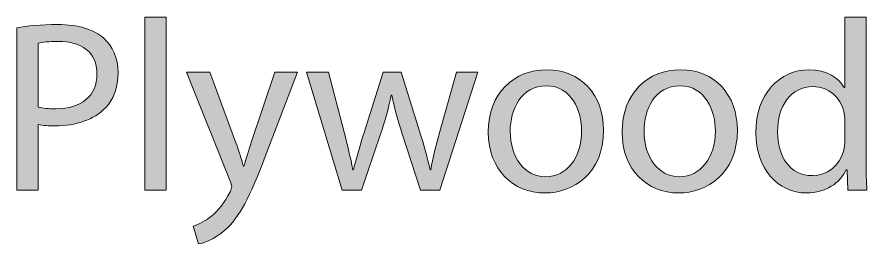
# Model space of a CAD drawing. Header units: inches. Extents: x 8 to 183, y -149 to -13.
# Drawn here: x 105.9 to 125.09, y -111.9 to -106.78 of the extents above; entities that cross this region are included whole.
import ezdxf

# ---------------------------------------------------------------- set-up
doc = ezdxf.new("R2010")
doc.units = ezdxf.units.IN
doc.header["$MEASUREMENT"] = 0
doc.layers.add('Layer 1', color=7, linetype='Continuous')

# ---------------------------------------------------------------- blocks, each defined once
blk = doc.blocks.new('block 7')
at = {"layer": 'Layer 1'}
h = blk.add_hatch(color=7, dxfattribs=at)
h.dxf.hatch_style = 2
h.paths.add_polyline_path([(108.784, -106.782), (109.269, -106.782), (109.269, -110.688), (108.784, -110.688)])
h = blk.add_hatch(color=7, dxfattribs=at)
h.dxf.hatch_style = 2
edge = h.paths.add_edge_path()
edge.add_spline(control_points=[(125.065, -106.782), (125.065, -106.782), (125.065, -110), (125.065, -110), (125.065, -110.237), (125.076, -110.506), (125.087, -110.688), (125.087, -110.688), (124.658, -110.688), (124.658, -110.688), (124.658, -110.688), (124.636, -110.226), (124.636, -110.226), (124.636, -110.226), (124.619, -110.226), (124.619, -110.226), (124.476, -110.523), (124.157, -110.748), (123.723, -110.748), (123.079, -110.748), (122.578, -110.204), (122.578, -109.395), (122.573, -108.509), (123.128, -107.97), (123.772, -107.97), (124.185, -107.97), (124.454, -108.163), (124.575, -108.372), (124.575, -108.372), (124.586, -108.372), (124.586, -108.372), (124.586, -108.372), (124.586, -106.782), (124.586, -106.782), (124.586, -106.782), (125.065, -106.782), (125.065, -106.782)], knot_values=[0, 0, 0, 0, 1, 1, 1, 2, 2, 2, 3, 3, 3, 4, 4, 4, 5, 5, 5, 6, 6, 6, 7, 7, 7, 8, 8, 8, 9, 9, 9, 10, 10, 10, 11, 11, 11, 12, 12, 12, 12], degree=3, periodic=1)
edge = h.paths.add_edge_path()
edge.add_spline(control_points=[(124.586, -109.109), (124.586, -109.048), (124.581, -108.966), (124.564, -108.905), (124.493, -108.603), (124.229, -108.35), (123.866, -108.35), (123.365, -108.35), (123.068, -108.79), (123.068, -109.373), (123.068, -109.912), (123.338, -110.358), (123.855, -110.358), (124.179, -110.358), (124.476, -110.138), (124.564, -109.78), (124.581, -109.714), (124.586, -109.648), (124.586, -109.571), (124.586, -109.571), (124.586, -109.109), (124.586, -109.109)], knot_values=[0, 0, 0, 0, 1, 1, 1, 2, 2, 2, 3, 3, 3, 4, 4, 4, 5, 5, 5, 6, 6, 6, 7, 7, 7, 7], degree=3, periodic=1)
h = blk.add_hatch(color=7, dxfattribs=at)
h.dxf.hatch_style = 2
edge = h.paths.add_edge_path()
edge.add_spline(control_points=[(105.902, -107.024), (106.133, -106.985), (106.436, -106.952), (106.821, -106.952), (107.294, -106.952), (107.641, -107.062), (107.861, -107.26), (108.059, -107.436), (108.185, -107.706), (108.185, -108.036), (108.185, -108.372), (108.086, -108.636), (107.899, -108.828), (107.641, -109.098), (107.234, -109.235), (106.766, -109.235), (106.623, -109.235), (106.491, -109.23), (106.381, -109.202), (106.381, -109.202), (106.381, -110.688), (106.381, -110.688), (106.381, -110.688), (105.902, -110.688), (105.902, -110.688), (105.902, -110.688), (105.902, -107.024), (105.902, -107.024)], knot_values=[0, 0, 0, 0, 1, 1, 1, 2, 2, 2, 3, 3, 3, 4, 4, 4, 5, 5, 5, 6, 6, 6, 7, 7, 7, 8, 8, 8, 9, 9, 9, 9], degree=3, periodic=1)
edge = h.paths.add_edge_path()
edge.add_spline(control_points=[(106.381, -108.812), (106.486, -108.839), (106.618, -108.85), (106.777, -108.85), (107.355, -108.85), (107.707, -108.564), (107.707, -108.064), (107.707, -107.568), (107.355, -107.332), (106.832, -107.332), (106.623, -107.332), (106.464, -107.348), (106.381, -107.37), (106.381, -107.37), (106.381, -108.812), (106.381, -108.812)], knot_values=[0, 0, 0, 0, 1, 1, 1, 2, 2, 2, 3, 3, 3, 4, 4, 4, 5, 5, 5, 5], degree=3, periodic=1)
h = blk.add_hatch(color=7, dxfattribs=at)
h.dxf.hatch_style = 2
edge = h.paths.add_edge_path()
edge.add_spline(control_points=[(119.141, -109.334), (119.141, -110.319), (118.454, -110.748), (117.815, -110.748), (117.1, -110.748), (116.539, -110.22), (116.539, -109.378), (116.539, -108.493), (117.128, -107.97), (117.86, -107.97), (118.624, -107.97), (119.141, -108.526), (119.141, -109.334)], knot_values=[0, 0, 0, 0, 1, 1, 1, 2, 2, 2, 3, 3, 3, 4, 4, 4, 4], degree=3, periodic=1)
edge = h.paths.add_edge_path()
edge.add_spline(control_points=[(117.034, -109.362), (117.034, -109.945), (117.364, -110.385), (117.838, -110.385), (118.3, -110.385), (118.646, -109.95), (118.646, -109.351), (118.646, -108.9), (118.421, -108.333), (117.849, -108.333), (117.282, -108.333), (117.034, -108.861), (117.034, -109.362)], knot_values=[0, 0, 0, 0, 1, 1, 1, 2, 2, 2, 3, 3, 3, 4, 4, 4, 4], degree=3, periodic=1)
h = blk.add_hatch(color=7, dxfattribs=at)
h.dxf.hatch_style = 2
edge = h.paths.add_edge_path()
edge.add_spline(control_points=[(122.161, -109.334), (122.161, -110.319), (121.473, -110.748), (120.835, -110.748), (120.12, -110.748), (119.559, -110.22), (119.559, -109.378), (119.559, -108.493), (120.147, -107.97), (120.879, -107.97), (121.644, -107.97), (122.161, -108.526), (122.161, -109.334)], knot_values=[0, 0, 0, 0, 1, 1, 1, 2, 2, 2, 3, 3, 3, 4, 4, 4, 4], degree=3, periodic=1)
edge = h.paths.add_edge_path()
edge.add_spline(control_points=[(120.054, -109.362), (120.054, -109.945), (120.384, -110.385), (120.857, -110.385), (121.319, -110.385), (121.666, -109.95), (121.666, -109.351), (121.666, -108.9), (121.44, -108.333), (120.868, -108.333), (120.301, -108.333), (120.054, -108.861), (120.054, -109.362)], knot_values=[0, 0, 0, 0, 1, 1, 1, 2, 2, 2, 3, 3, 3, 4, 4, 4, 4], degree=3, periodic=1)
h = blk.add_hatch(color=7, dxfattribs=at)
h.dxf.hatch_style = 2
edge = h.paths.add_edge_path()
edge.add_spline(control_points=[(110.258, -108.025), (110.258, -108.025), (110.836, -109.598), (110.836, -109.598), (110.902, -109.774), (110.968, -109.984), (111.012, -110.143), (111.012, -110.143), (111.023, -110.143), (111.023, -110.143), (111.073, -109.984), (111.128, -109.78), (111.194, -109.588), (111.194, -109.588), (111.722, -108.025), (111.722, -108.025), (111.722, -108.025), (112.233, -108.025), (112.233, -108.025), (112.233, -108.025), (111.507, -109.923), (111.507, -109.923), (111.161, -110.836), (110.924, -111.298), (110.594, -111.59), (110.352, -111.793), (110.121, -111.876), (110, -111.898), (110, -111.898), (109.879, -111.496), (109.879, -111.496), (110, -111.458), (110.159, -111.381), (110.302, -111.26), (110.434, -111.155), (110.594, -110.968), (110.71, -110.721), (110.732, -110.671), (110.748, -110.633), (110.748, -110.605), (110.748, -110.578), (110.737, -110.539), (110.71, -110.479), (110.71, -110.479), (109.73, -108.025), (109.73, -108.025), (109.73, -108.025), (110.258, -108.025), (110.258, -108.025)], knot_values=[0, 0, 0, 0, 1, 1, 1, 2, 2, 2, 3, 3, 3, 4, 4, 4, 5, 5, 5, 6, 6, 6, 7, 7, 7, 8, 8, 8, 9, 9, 9, 10, 10, 10, 11, 11, 11, 12, 12, 12, 13, 13, 13, 14, 14, 14, 15, 15, 15, 16, 16, 16, 16], degree=3, periodic=1)
h = blk.add_hatch(color=7, dxfattribs=at)
h.dxf.hatch_style = 2
edge = h.paths.add_edge_path()
edge.add_spline(control_points=[(112.931, -108.025), (112.931, -108.025), (113.289, -109.378), (113.289, -109.378), (113.361, -109.675), (113.432, -109.95), (113.482, -110.226), (113.482, -110.226), (113.498, -110.226), (113.498, -110.226), (113.559, -109.956), (113.647, -109.67), (113.735, -109.384), (113.735, -109.384), (114.169, -108.025), (114.169, -108.025), (114.169, -108.025), (114.576, -108.025), (114.576, -108.025), (114.576, -108.025), (114.989, -109.356), (114.989, -109.356), (115.088, -109.675), (115.165, -109.956), (115.225, -110.226), (115.225, -110.226), (115.242, -110.226), (115.242, -110.226), (115.286, -109.956), (115.358, -109.675), (115.446, -109.362), (115.446, -109.362), (115.825, -108.025), (115.825, -108.025), (115.825, -108.025), (116.304, -108.025), (116.304, -108.025), (116.304, -108.025), (115.446, -110.688), (115.446, -110.688), (115.446, -110.688), (115.006, -110.688), (115.006, -110.688), (115.006, -110.688), (114.598, -109.417), (114.598, -109.417), (114.505, -109.12), (114.428, -108.856), (114.362, -108.542), (114.362, -108.542), (114.351, -108.542), (114.351, -108.542), (114.285, -108.861), (114.202, -109.136), (114.109, -109.422), (114.109, -109.422), (113.68, -110.688), (113.68, -110.688), (113.68, -110.688), (113.24, -110.688), (113.24, -110.688), (113.24, -110.688), (112.436, -108.025), (112.436, -108.025), (112.436, -108.025), (112.931, -108.025), (112.931, -108.025)], knot_values=[0, 0, 0, 0, 1, 1, 1, 2, 2, 2, 3, 3, 3, 4, 4, 4, 5, 5, 5, 6, 6, 6, 7, 7, 7, 8, 8, 8, 9, 9, 9, 10, 10, 10, 11, 11, 11, 12, 12, 12, 13, 13, 13, 14, 14, 14, 15, 15, 15, 16, 16, 16, 17, 17, 17, 18, 18, 18, 19, 19, 19, 20, 20, 20, 21, 21, 21, 22, 22, 22, 22], degree=3, periodic=1)
at = {"layer": 'Layer 1', "lineweight": 0}
blk.add_lwpolyline([(108.784, -106.782), (109.269, -106.782), (109.269, -110.688), (108.784, -110.688), (108.784, -106.782)], dxfattribs=at)
for points, knots in [([(125.065, -106.782), (125.065, -106.782), (125.065, -110), (125.065, -110), (125.065, -110.237), (125.076, -110.506), (125.087, -110.688), (125.087, -110.688), (124.658, -110.688), (124.658, -110.688), (124.658, -110.688), (124.636, -110.226), (124.636, -110.226), (124.636, -110.226), (124.619, -110.226), (124.619, -110.226), (124.476, -110.523), (124.157, -110.748), (123.723, -110.748), (123.079, -110.748), (122.578, -110.204), (122.578, -109.395), (122.573, -108.509), (123.128, -107.97), (123.772, -107.97), (124.185, -107.97), (124.454, -108.163), (124.575, -108.372), (124.575, -108.372), (124.586, -108.372), (124.586, -108.372), (124.586, -108.372), (124.586, -106.782), (124.586, -106.782), (124.586, -106.782), (125.065, -106.782), (125.065, -106.782)], [0, 0, 0, 0, 1, 1, 1, 2, 2, 2, 3, 3, 3, 4, 4, 4, 5, 5, 5, 6, 6, 6, 7, 7, 7, 8, 8, 8, 9, 9, 9, 10, 10, 10, 11, 11, 11, 12, 12, 12, 12]), ([(105.902, -107.024), (106.133, -106.985), (106.436, -106.952), (106.821, -106.952), (107.294, -106.952), (107.641, -107.062), (107.861, -107.26), (108.059, -107.436), (108.185, -107.706), (108.185, -108.036), (108.185, -108.372), (108.086, -108.636), (107.899, -108.828), (107.641, -109.098), (107.234, -109.235), (106.766, -109.235), (106.623, -109.235), (106.491, -109.23), (106.381, -109.202), (106.381, -109.202), (106.381, -110.688), (106.381, -110.688), (106.381, -110.688), (105.902, -110.688), (105.902, -110.688), (105.902, -110.688), (105.902, -107.024), (105.902, -107.024)], [0, 0, 0, 0, 1, 1, 1, 2, 2, 2, 3, 3, 3, 4, 4, 4, 5, 5, 5, 6, 6, 6, 7, 7, 7, 8, 8, 8, 9, 9, 9, 9]), ([(106.381, -108.812), (106.486, -108.839), (106.618, -108.85), (106.777, -108.85), (107.355, -108.85), (107.707, -108.564), (107.707, -108.064), (107.707, -107.568), (107.355, -107.332), (106.832, -107.332), (106.623, -107.332), (106.464, -107.348), (106.381, -107.37), (106.381, -107.37), (106.381, -108.812), (106.381, -108.812)], [0, 0, 0, 0, 1, 1, 1, 2, 2, 2, 3, 3, 3, 4, 4, 4, 5, 5, 5, 5]), ([(119.141, -109.334), (119.141, -110.319), (118.454, -110.748), (117.815, -110.748), (117.1, -110.748), (116.539, -110.22), (116.539, -109.378), (116.539, -108.493), (117.128, -107.97), (117.86, -107.97), (118.624, -107.97), (119.141, -108.526), (119.141, -109.334)], [0, 0, 0, 0, 1, 1, 1, 2, 2, 2, 3, 3, 3, 4, 4, 4, 4]), ([(122.161, -109.334), (122.161, -110.319), (121.473, -110.748), (120.835, -110.748), (120.12, -110.748), (119.559, -110.22), (119.559, -109.378), (119.559, -108.493), (120.147, -107.97), (120.879, -107.97), (121.644, -107.97), (122.161, -108.526), (122.161, -109.334)], [0, 0, 0, 0, 1, 1, 1, 2, 2, 2, 3, 3, 3, 4, 4, 4, 4]), ([(110.258, -108.025), (110.258, -108.025), (110.836, -109.598), (110.836, -109.598), (110.902, -109.774), (110.968, -109.984), (111.012, -110.143), (111.012, -110.143), (111.023, -110.143), (111.023, -110.143), (111.073, -109.984), (111.128, -109.78), (111.194, -109.588), (111.194, -109.588), (111.722, -108.025), (111.722, -108.025), (111.722, -108.025), (112.233, -108.025), (112.233, -108.025), (112.233, -108.025), (111.507, -109.923), (111.507, -109.923), (111.161, -110.836), (110.924, -111.298), (110.594, -111.59), (110.352, -111.793), (110.121, -111.876), (110, -111.898), (110, -111.898), (109.879, -111.496), (109.879, -111.496), (110, -111.458), (110.159, -111.381), (110.302, -111.26), (110.434, -111.155), (110.594, -110.968), (110.71, -110.721), (110.732, -110.671), (110.748, -110.633), (110.748, -110.605), (110.748, -110.578), (110.737, -110.539), (110.71, -110.479), (110.71, -110.479), (109.73, -108.025), (109.73, -108.025), (109.73, -108.025), (110.258, -108.025), (110.258, -108.025)], [0, 0, 0, 0, 1, 1, 1, 2, 2, 2, 3, 3, 3, 4, 4, 4, 5, 5, 5, 6, 6, 6, 7, 7, 7, 8, 8, 8, 9, 9, 9, 10, 10, 10, 11, 11, 11, 12, 12, 12, 13, 13, 13, 14, 14, 14, 15, 15, 15, 16, 16, 16, 16]), ([(112.931, -108.025), (112.931, -108.025), (113.289, -109.378), (113.289, -109.378), (113.361, -109.675), (113.432, -109.95), (113.482, -110.226), (113.482, -110.226), (113.498, -110.226), (113.498, -110.226), (113.559, -109.956), (113.647, -109.67), (113.735, -109.384), (113.735, -109.384), (114.169, -108.025), (114.169, -108.025), (114.169, -108.025), (114.576, -108.025), (114.576, -108.025), (114.576, -108.025), (114.989, -109.356), (114.989, -109.356), (115.088, -109.675), (115.165, -109.956), (115.225, -110.226), (115.225, -110.226), (115.242, -110.226), (115.242, -110.226), (115.286, -109.956), (115.358, -109.675), (115.446, -109.362), (115.446, -109.362), (115.825, -108.025), (115.825, -108.025), (115.825, -108.025), (116.304, -108.025), (116.304, -108.025), (116.304, -108.025), (115.446, -110.688), (115.446, -110.688), (115.446, -110.688), (115.006, -110.688), (115.006, -110.688), (115.006, -110.688), (114.598, -109.417), (114.598, -109.417), (114.505, -109.12), (114.428, -108.856), (114.362, -108.542), (114.362, -108.542), (114.351, -108.542), (114.351, -108.542), (114.285, -108.861), (114.202, -109.136), (114.109, -109.422), (114.109, -109.422), (113.68, -110.688), (113.68, -110.688), (113.68, -110.688), (113.24, -110.688), (113.24, -110.688), (113.24, -110.688), (112.436, -108.025), (112.436, -108.025), (112.436, -108.025), (112.931, -108.025), (112.931, -108.025)], [0, 0, 0, 0, 1, 1, 1, 2, 2, 2, 3, 3, 3, 4, 4, 4, 5, 5, 5, 6, 6, 6, 7, 7, 7, 8, 8, 8, 9, 9, 9, 10, 10, 10, 11, 11, 11, 12, 12, 12, 13, 13, 13, 14, 14, 14, 15, 15, 15, 16, 16, 16, 17, 17, 17, 18, 18, 18, 19, 19, 19, 20, 20, 20, 21, 21, 21, 22, 22, 22, 22]), ([(117.034, -109.362), (117.034, -109.945), (117.364, -110.385), (117.838, -110.385), (118.3, -110.385), (118.646, -109.95), (118.646, -109.351), (118.646, -108.9), (118.421, -108.333), (117.849, -108.333), (117.282, -108.333), (117.034, -108.861), (117.034, -109.362)], [0, 0, 0, 0, 1, 1, 1, 2, 2, 2, 3, 3, 3, 4, 4, 4, 4]), ([(120.054, -109.362), (120.054, -109.945), (120.384, -110.385), (120.857, -110.385), (121.319, -110.385), (121.666, -109.95), (121.666, -109.351), (121.666, -108.9), (121.44, -108.333), (120.868, -108.333), (120.301, -108.333), (120.054, -108.861), (120.054, -109.362)], [0, 0, 0, 0, 1, 1, 1, 2, 2, 2, 3, 3, 3, 4, 4, 4, 4]), ([(124.586, -109.109), (124.586, -109.048), (124.581, -108.966), (124.564, -108.905), (124.493, -108.603), (124.229, -108.35), (123.866, -108.35), (123.365, -108.35), (123.068, -108.79), (123.068, -109.373), (123.068, -109.912), (123.338, -110.358), (123.855, -110.358), (124.179, -110.358), (124.476, -110.138), (124.564, -109.78), (124.581, -109.714), (124.586, -109.648), (124.586, -109.571), (124.586, -109.571), (124.586, -109.109), (124.586, -109.109)], [0, 0, 0, 0, 1, 1, 1, 2, 2, 2, 3, 3, 3, 4, 4, 4, 5, 5, 5, 6, 6, 6, 7, 7, 7, 7])]:
    blk.add_open_spline(points, degree=3, knots=knots, dxfattribs=at)

msp = doc.modelspace()

# ---------------------------------------------------------------- block references
at = {"layer": 'Layer 1'}
msp.add_blockref('block 7', (0, 0), dxfattribs=at)

doc.saveas('drawing.dxf')
